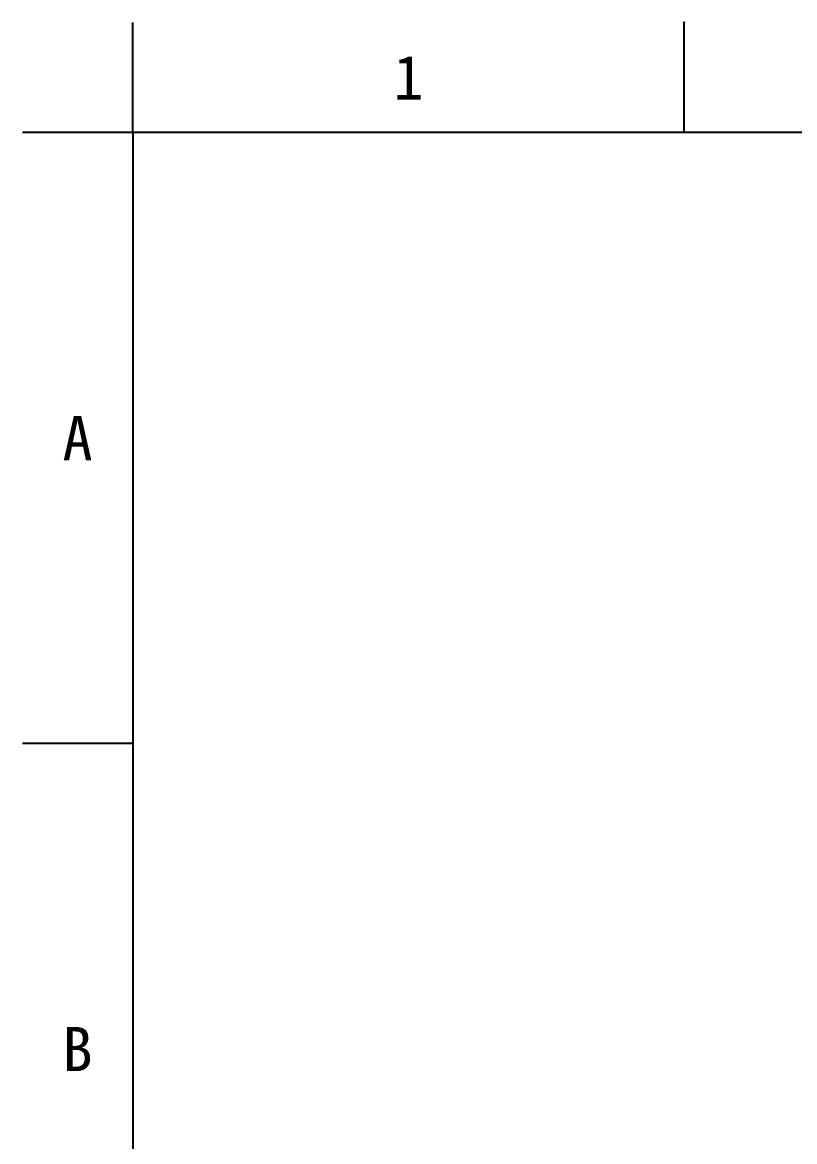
# Model space of a CAD drawing. Extents: x 3624 to 4218, y -1644 to -1224.
# Drawn here: x 3624.2 to 3723.2, y -1367.5 to -1224 of the extents above; entities that cross this region are included whole.
import ezdxf

# ---------------------------------------------------------------- set-up
doc = ezdxf.new("R2010")
doc.units = 0
doc.header["$LTSCALE"] = 23.1
doc.header["$MEASUREMENT"] = 0
doc.layers.get('0').update_dxf_attribs({"linetype": 'CONTINUOUS'})

msp = doc.modelspace()

# ---------------------------------------------------------------- linework, layer by layer
for p, q in [((3638.379, -1238.12), (3638.379, -1223.978)), ((3709.087, -1238.12), (3709.087, -1223.978)), ((3638.379, -1238.12), (3624.238, -1238.12)), ((4204.036, -1238.12), (3638.379, -1238.12)), ((3638.379, -1238.12), (3638.379, -1629.837)), ((3638.379, -1316.463), (3624.238, -1316.463))]:
    msp.add_line(p, q)
msp.add_point((3709.087, -1223.978))

# ---------------------------------------------------------------- texts
at = {"char_height": 5.657, "attachment_point": 5}
for s, width, insert in [('1', 50, (3673.733, -1231.049)), ('A', 10, (3631.309, -1277.291)), ('B', 10, (3631.309, -1355.635))]:
    msp.add_mtext_dynamic_manual_height_columns(s, width=width, gutter_width=12.5, heights=[0], dxfattribs=dict(at, insert=insert))

doc.saveas('drawing.dxf')
